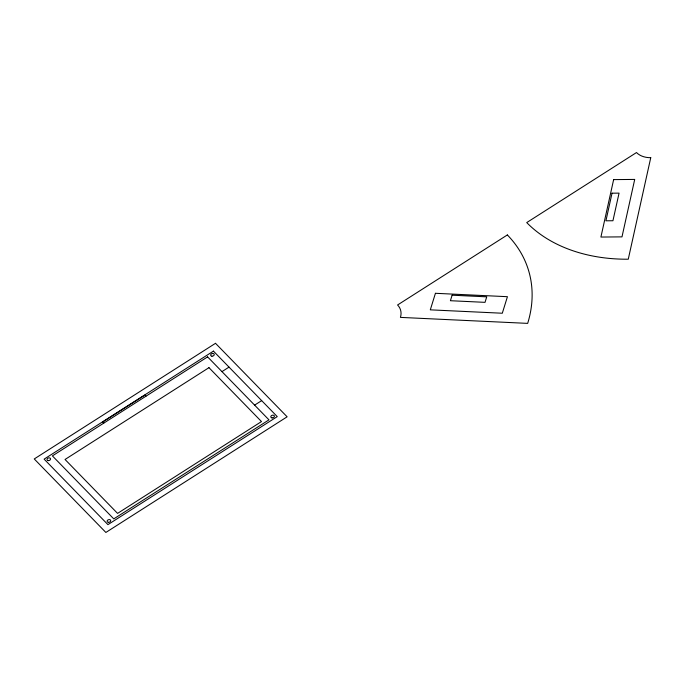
<?xml version="1.0" encoding="UTF-8"?>
<svg xmlns="http://www.w3.org/2000/svg" width="685" height="685" viewBox="0 0 685 685"><rect width="100%" height="100%" fill="white"/><g stroke="black" fill="none" stroke-linecap="round" stroke-linejoin="round"><path stroke-width="1.03" d="M221.966 371.621L229.021 367.117M254.614 405.126L261.67 400.622M145.939 396.221L144.852 395.099L102.681 422.003L103.769 423.125M613.64 179.607L600.908 237.053L621.989 236.873L634.712 179.427L613.64 179.607M612.03 193.187L605.917 220.801L612.938 220.741L619.06 193.127L612.03 193.187M650.75 157.696L628.265 259.204A155.838 113.599 -17.6 0 1 526.731 222.582L636.502 152.549A21.869 15.943 -17.6 0 0 650.75 157.696M435.429 293.3L430.3 309.843L502.302 313.233L507.431 296.691L435.429 293.3M452.117 295.201L450.405 300.715L485.023 302.35L486.735 296.836L452.117 295.201M215.51 343.313L34.25 458.95L105.867 532.451L287.126 416.805L215.51 343.313M213.437 351.122L44.123 459.138L107.939 524.633L277.254 416.617L213.437 351.122M207.606 356.885L52.402 455.893L113.77 518.879L268.974 419.862L207.606 356.885M208.959 367.665L65.041 459.472L117.572 513.39L261.49 421.575L208.959 367.665M507.354 234.946L397.583 304.979A21.869 15.943 -17.6 0 1 400.434 317.386L527.673 323.38A155.838 113.599 -17.6 0 0 507.354 234.946M211.922 356.183A1.824 1.327 -17.6 0 0 214.191 354.265A1.824 1.327 -17.6 0 0 211.245 353.982A1.824 1.327 -17.6 0 0 211.922 356.183M48.25 460.603A1.824 1.327 -17.6 0 0 50.519 458.685A1.824 1.327 -17.6 0 0 47.573 458.402A1.824 1.327 -17.6 0 0 48.25 460.603M272.065 417.901A1.824 1.327 -17.6 0 0 274.334 415.983A1.824 1.327 -17.6 0 0 271.38 415.701A1.824 1.327 -17.6 0 0 272.065 417.901M108.393 522.321A1.824 1.327 -17.6 0 0 110.662 520.403A1.824 1.327 -17.6 0 0 107.716 520.12A1.824 1.327 -17.6 0 0 108.393 522.321"/></g></svg>
